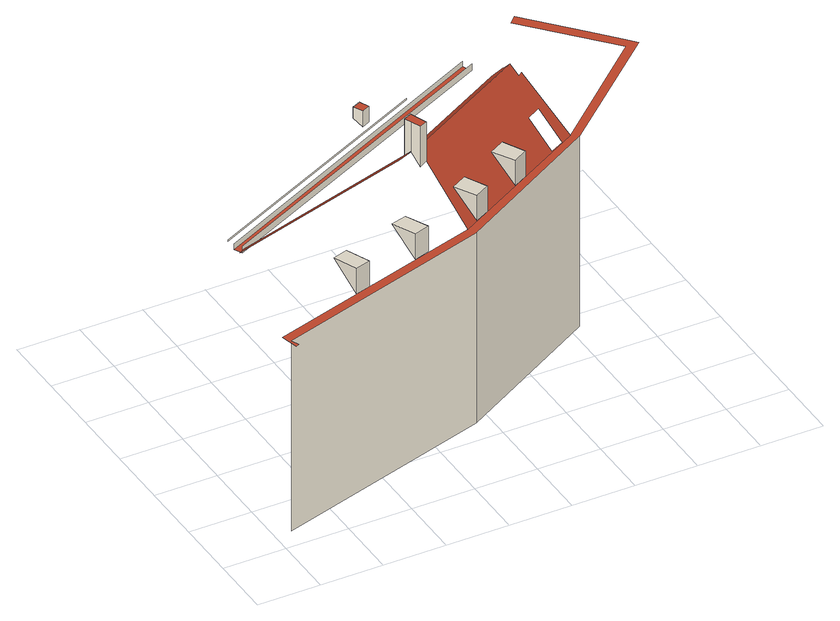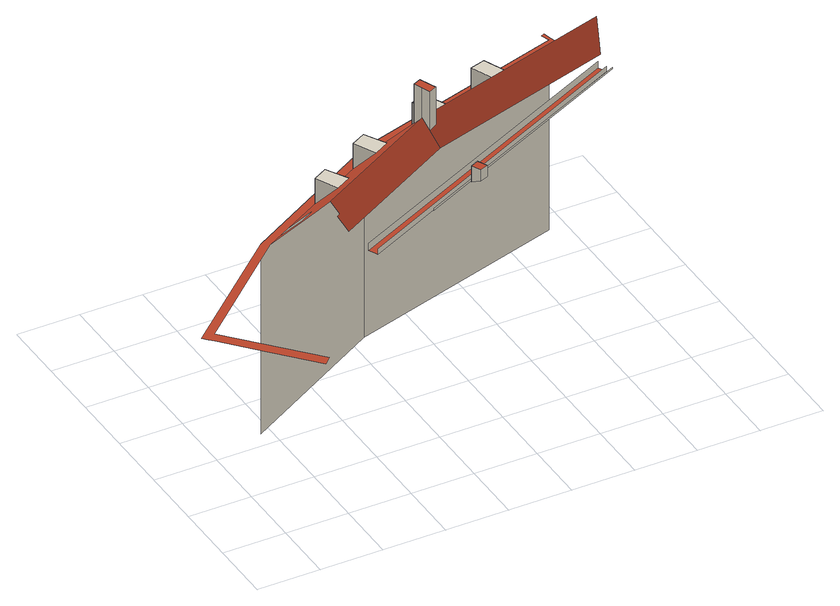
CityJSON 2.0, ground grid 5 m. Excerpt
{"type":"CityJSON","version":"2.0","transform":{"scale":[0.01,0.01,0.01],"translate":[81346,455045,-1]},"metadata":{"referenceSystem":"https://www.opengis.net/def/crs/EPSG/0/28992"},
"CityObjects":{
"building1":{"type":"Building","attributes":{"Volume":104797.07,"Dakoppervlakte":8542.52,"Muuroppervlakte":13883.88,"Vloeroppervlakte":5073.26,"hoogte_Z_max_in_m_NAP":34.28,"GEB_DOEL":"kantoorfunctie - kantoorfunctie,woonfunctie","yearOfConstruction":1620,"measuredHeight":34.75},"children":["building1-1","building1-2","building1-3","building1-4"],"geometry":[{"type":"MultiSurface","lod":"2","boundaries":[[[0,1,2]],[[3,4,5,6]],[[1,7,8,2]],[[9,7,1,0]],[[8,7,9]],[[10,11,12,13,14,15,16]],[[17,18,19,20,21]],[[22,23,24]],[[25,26,27,28]],[[24,29,30,22]],[[24,23,31,29]],[[29,31,30]],[[32,16,15,33]],[[33,15,34,35]],[[36,10,16,32]],[[36,32,33,35,37,38]],[[35,34,39,37]],[[10,36,38,40]],[[40,38,37,39]],[[41,42,43,44]],[[45,46,47,48]],[[49,50,42,41]],[[44,51,49,41]],[[44,43,52,51]],[[53,54,55]],[[51,52,50,49]],[[54,56,57,55]],[[58,56,54,53]],[[28,45,48,59,25]],[[57,56,58]],[[60,61,4,3]],[[62,63,64]],[[64,65,66,62]],[[64,63,67,65]],[[68,69,11,10,40,70,71]],[[65,67,66]],[[40,39,72,73,74,75,70],[76,77,78,79],[57,58,53,55],[66,67,63,62]],[[80,81,73,72,82,83,84,5,4,61,85,86,87,88,89]]],"semantics":{"surfaces":[{"type":"WallSurface"},{"type":"RoofSurface"}],"values":[null,0,null,null,null,1,0,null,0,null,null,null,0,0,0,1,0,0,0,0,0,0,1,0,null,0,null,null,1,null,0,null,null,null,1,null,1,1]}}]},
"building1-1":{"type":"BuildingInstallation","parents":["building1"],"geometry":[{"type":"MultiSurface","lod":"2","boundaries":[[[1,7,8,2]],[[9,7,1,0]],[[8,7,9]],[[0,1,2]]],"semantics":{"surfaces":[{"type":"RoofSurface"},{"type":"WallSurface"}],"values":[0,1,1,1]}}]},
"building1-2":{"type":"BuildingInstallation","parents":["building1"],"geometry":[{"type":"MultiSurface","lod":"2","boundaries":[[[24,29,30,22]],[[24,23,31,29]],[[22,23,24]],[[29,31,30]]],"semantics":{"surfaces":[{"type":"RoofSurface"},{"type":"WallSurface"}],"values":[0,1,1,1]}}]},
"building1-3":{"type":"BuildingInstallation","parents":["building1"],"geometry":[{"type":"MultiSurface","lod":"2","boundaries":[[[54,56,57,55]],[[58,56,54,53]],[[57,56,58]],[[53,54,55]]],"semantics":{"surfaces":[{"type":"RoofSurface"},{"type":"WallSurface"}],"values":[0,1,1,1]}}]},
"building1-4":{"type":"BuildingInstallation","parents":["building1"],"geometry":[{"type":"MultiSurface","lod":"2","boundaries":[[[64,65,66,62]],[[64,63,67,65]],[[62,63,64]],[[65,67,66]]],"semantics":{"surfaces":[{"type":"RoofSurface"},{"type":"WallSurface"}],"values":[0,1,1,1]}}]}
},
"vertices":[
[803,443,1680],[803,443,1901],[724,630,1901],[1890,688,53],[1890,688,1680],[137,168,1680],[137,168,53],[925,479,1901],[846,666,1901],[925,479,1681],[1670,1244,2097],[1635,1333,1992],[116,884,1992],[89,810,2062],[44,690,2173],[1627,1158,2173],[1604,1214,2108],[117,1060,1994],[117,1060,1992],[117,1060,1980],[2027,1956,1980],[2027,1956,1994],[1278,794,1901],[1363,611,1683],[1363,611,1901],[2594,2178,1935],[2594,2178,1980],[139,1013,1980],[139,1013,1935],[1488,648,1901],[1403,831,1901],[1488,648,1683],[1604,1214,2427],[1627,1158,2427],[1660,1079,2081],[1660,1079,2427],[1670,1244,2427],[1722,1108,2427],[1695,1178,2427],[1722,1108,2092],[1695,1178,2173],[1550,1861,2143],[1550,1861,2049],[1586,1785,2009],[1586,1785,2143],[171,944,1935],[171,944,1992],[2629,2105,1992],[2629,2105,1935],[1617,1892,2143],[1617,1892,2049],[1653,1816,2143],[1653,1816,2009],[1964,815,1682],[1964,815,1897],[1869,987,1897],[2082,880,1897],[1995,1056,1897],[2082,880,1681],[2601,2164,1935],[3079,1362,53],[3079,1362,1680],[2306,1229,1897],[2401,1057,1682],[2401,1057,1897],[2517,1122,1897],[2428,1297,1897],[2517,1122,1682],[2727,1836,2091],[2675,1910,1992],[2740,1757,2173],[2700,1819,2093],[1857,754,1680],[3028,1403,1680],[2810,1717,2098],[2778,1697,2095],[2839,1524,1897],[2933,1356,1685],[2824,1295,1685],[2730,1464,1897],[3315,2795,1680],[3885,2161,1680],[99,234,1680],[132,92,1680],[161,102,1680],[3986,2162,1680],[3952,2201,1680],[3921,2235,1680],[3733,2446,1680],[3374,2848,1680]
]}
